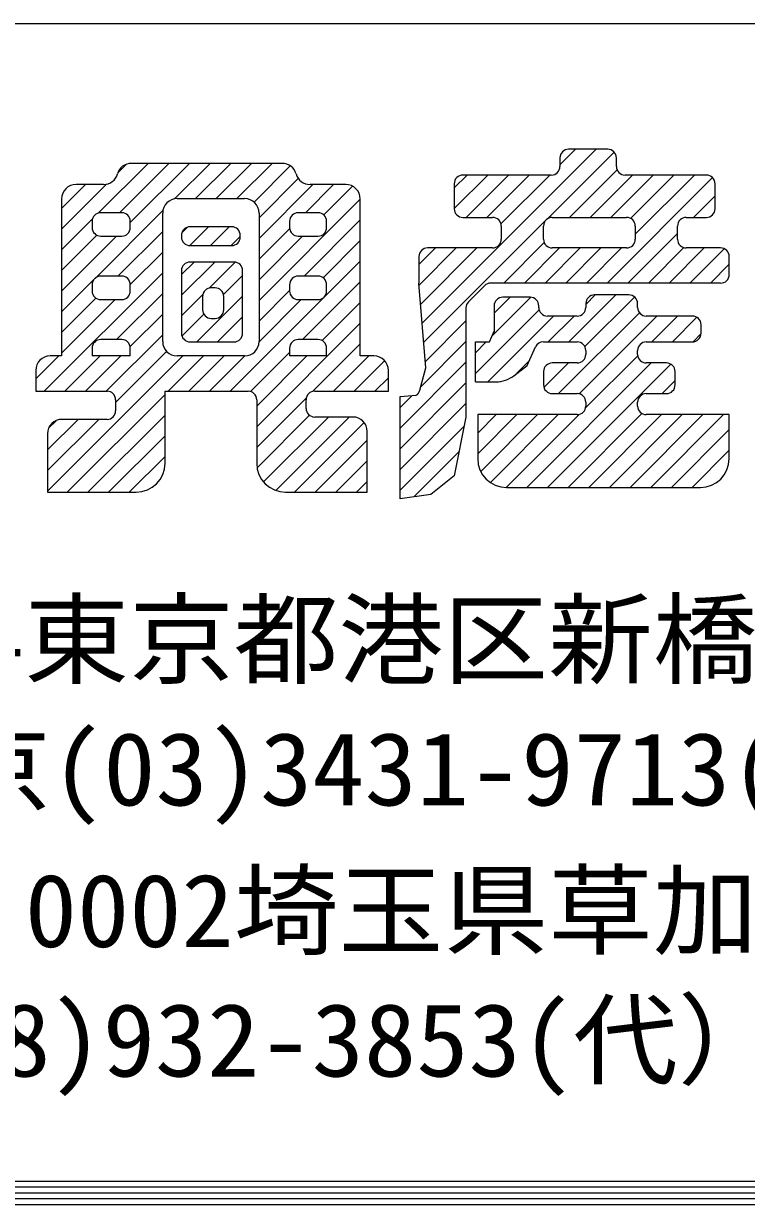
# Model space of a CAD drawing. Units: millimetres at full size; details may follow other scales. Extents: x -3501 to 3497, y -1129 to 1133.
# Drawn here: x -2836.9 to -2762.8, y -1129.2 to -1008 of the extents above; entities that cross this region are included whole.
import ezdxf
from ezdxf.enums import TextEntityAlignment as Align

# ---------------------------------------------------------------- set-up
doc = ezdxf.new("R2010")
doc.units = ezdxf.units.MM
doc.header["$LTSCALE"] = 4
doc.layers.add('0-0_0', color=7, linetype='Continuous', lineweight=18)
doc.layers.add('0-F_WAKU', color=7, linetype='Continuous', lineweight=18)
doc.styles.add('ＭＳ ゴシック', font='')
doc.styles.get('ＭＳ ゴシック').set_extended_font_data('MS Gothic')

msp = doc.modelspace()

# ---------------------------------------------------------------- linework, layer by layer
at = {"layer": '0-0_0'}
for p, q in [((-2796.028, -1038.751), (-2778.176, -1020.899)), ((-2783.22, -1028.064), (-2776.344, -1021.188)), ((-2781.897, -1022.498), (-2780.298, -1020.899)), ((-2776.995, -1020.899), (-2781.009, -1020.899)), ((-2829.276, -1027.452), (-2824.171, -1022.346)), ((-2827.26, -1023.313), (-2826.384, -1022.438)), ((-2827.112, -1027.408), (-2822.049, -1022.346)), ((-2825.987, -1028.404), (-2819.928, -1022.346)), ((-2810.396, -1022.346), (-2825.878, -1022.346)), ((-2821.446, -1025.984), (-2817.807, -1022.346)), ((-2819.301, -1025.962), (-2815.685, -1022.346)), ((-2817.18, -1025.962), (-2813.564, -1022.346)), ((-2815.059, -1025.962), (-2811.443, -1022.346)), ((-2813.294, -1026.318), (-2809.575, -1022.599)), ((-2781.897, -1021.787), (-2781.897, -1022.663)), ((-2776.107, -1022.663), (-2776.107, -1021.787)), ((-2812.776, -1027.921), (-2808.747, -1023.892)), ((-2792.753, -1024.869), (-2791.435, -1023.551)), ((-2792.753, -1026.99), (-2789.314, -1023.551)), ((-2782.785, -1023.551), (-2791.865, -1023.551)), ((-2791.531, -1027.89), (-2787.192, -1023.551)), ((-2789.41, -1027.89), (-2785.071, -1023.551)), ((-2787.959, -1028.56), (-2782.95, -1023.551)), ((-2780.925, -1027.89), (-2776.039, -1023.004)), ((-2778.804, -1027.89), (-2774.464, -1023.551)), ((-2777.068, -1034.64), (-2766.237, -1023.809)), ((-2776.682, -1027.89), (-2772.343, -1023.551)), ((-2766.863, -1023.551), (-2775.219, -1023.551)), ((-2774.662, -1027.992), (-2770.222, -1023.551)), ((-2774.177, -1029.628), (-2768.1, -1023.551)), ((-2833.04, -1029.094), (-2828.428, -1024.481)), ((-2833.04, -1026.972), (-2830.583, -1024.515)), ((-2828.73, -1024.515), (-2831.56, -1024.515)), ((-2812.776, -1030.043), (-2807.248, -1024.515)), ((-2808.02, -1027.408), (-2805.127, -1024.515)), ((-2803.882, -1024.515), (-2807.544, -1024.515)), ((-2806.134, -1027.643), (-2803.184, -1024.694)), ((-2792.753, -1024.439), (-2792.753, -1027.002)), ((-2765.975, -1027.002), (-2765.975, -1024.439)), ((-2833.04, -1025.995), (-2833.04, -1042.113)), ((-2821.187, -1025.962), (-2814.256, -1025.962)), ((-2812.776, -1036.407), (-2802.402, -1026.033)), ((-2802.402, -1042.113), (-2802.402, -1025.995)), ((-2768.197, -1027.89), (-2765.975, -1025.668)), ((-2829.61, -1034.149), (-2822.644, -1027.183)), ((-2826.875, -1027.408), (-2829.016, -1027.408)), ((-2822.667, -1040.633), (-2822.667, -1027.442)), ((-2812.776, -1027.442), (-2812.776, -1040.633)), ((-2806.732, -1027.408), (-2808.752, -1027.408)), ((-2833.04, -1031.215), (-2829.86, -1028.035)), ((-2829.904, -1028.296), (-2829.904, -1028.93)), ((-2825.987, -1028.93), (-2825.987, -1028.296)), ((-2820.69, -1029.472), (-2820.119, -1028.901)), ((-2819.877, -1030.78), (-2817.952, -1028.854)), ((-2815.594, -1028.854), (-2819.849, -1028.854)), ((-2817.759, -1030.783), (-2815.83, -1028.854)), ((-2809.64, -1028.296), (-2809.64, -1028.93)), ((-2808.164, -1033.917), (-2802.402, -1028.154)), ((-2805.844, -1028.93), (-2805.844, -1028.296)), ((-2795.865, -1040.709), (-2783.412, -1028.256)), ((-2791.865, -1027.89), (-2788.816, -1027.89)), ((-2787.928, -1028.778), (-2787.928, -1030.136)), ((-2783.586, -1030.136), (-2783.586, -1028.778)), ((-2782.698, -1027.89), (-2775.065, -1027.89)), ((-2774.177, -1028.778), (-2774.177, -1030.136)), ((-2769.835, -1030.136), (-2769.835, -1028.778)), ((-2768.947, -1027.89), (-2766.863, -1027.89)), ((-2833.04, -1033.336), (-2829.42, -1029.716)), ((-2833.04, -1035.458), (-2827.401, -1029.818)), ((-2829.016, -1029.818), (-2826.875, -1029.818)), ((-2827.256, -1033.917), (-2822.667, -1029.327)), ((-2820.737, -1029.742), (-2820.737, -1029.895)), ((-2815.637, -1030.783), (-2814.706, -1029.851)), ((-2814.706, -1029.895), (-2814.706, -1029.742)), ((-2812.776, -1032.164), (-2809.631, -1029.019)), ((-2812.776, -1034.285), (-2808.309, -1029.818)), ((-2808.752, -1029.818), (-2806.732, -1029.818)), ((-2774.946, -1034.64), (-2769.835, -1029.528)), ((-2819.849, -1030.783), (-2815.594, -1030.783)), ((-2806.213, -1034.087), (-2802.402, -1030.276)), ((-2796.372, -1032.73), (-2794.665, -1031.024)), ((-2796.355, -1034.835), (-2792.544, -1031.024)), ((-2796.192, -1036.793), (-2790.422, -1031.024)), ((-2788.816, -1031.024), (-2795.484, -1031.024)), ((-2787.674, -1034.64), (-2783.515, -1030.481)), ((-2785.553, -1034.64), (-2781.937, -1031.024)), ((-2783.432, -1034.64), (-2779.816, -1031.024)), ((-2775.065, -1031.024), (-2782.698, -1031.024)), ((-2781.31, -1034.64), (-2777.695, -1031.024)), ((-2779.189, -1034.64), (-2775.573, -1031.024)), ((-2772.825, -1034.64), (-2769.176, -1030.99)), ((-2770.704, -1034.64), (-2767.088, -1031.024)), ((-2765.416, -1031.024), (-2768.947, -1031.024)), ((-2768.583, -1034.64), (-2765.049, -1031.106)), ((-2825.99, -1034.772), (-2822.667, -1031.448)), ((-2820.737, -1033.761), (-2819.446, -1032.47)), ((-2820.737, -1035.882), (-2817.325, -1032.47)), ((-2815.352, -1032.47), (-2819.849, -1032.47)), ((-2817.882, -1035.148), (-2815.217, -1032.484)), ((-2815.734, -1045.729), (-2802.402, -1032.397)), ((-2796.372, -1031.912), (-2796.372, -1034.64)), ((-2764.528, -1033.752), (-2764.528, -1031.912)), ((-2834.826, -1045.729), (-2822.667, -1033.57)), ((-2820.737, -1033.358), (-2820.737, -1039.778)), ((-2814.464, -1039.778), (-2814.464, -1033.358)), ((-2766.461, -1034.64), (-2764.528, -1032.706)), ((-2833.04, -1037.579), (-2829.672, -1034.211)), ((-2829.904, -1034.805), (-2829.904, -1035.439)), ((-2826.875, -1033.917), (-2829.016, -1033.917)), ((-2825.987, -1035.439), (-2825.987, -1034.805)), ((-2816.42, -1035.808), (-2814.464, -1033.853)), ((-2809.64, -1034.805), (-2809.64, -1035.439)), ((-2806.732, -1033.917), (-2808.752, -1033.917)), ((-2808.309, -1040.425), (-2802.402, -1034.518)), ((-2805.844, -1035.439), (-2805.844, -1034.805)), ((-2789.636, -1034.9), (-2791.286, -1036.549)), ((-2765.416, -1034.64), (-2789.008, -1034.64)), ((-2833.04, -1039.7), (-2829.514, -1036.174)), ((-2827.401, -1040.425), (-2822.667, -1035.691)), ((-2820.737, -1038.004), (-2818.539, -1035.806)), ((-2819.157, -1040.666), (-2814.464, -1035.974)), ((-2818.566, -1036.01), (-2818.566, -1037.368)), ((-2817.282, -1035.122), (-2817.678, -1035.122)), ((-2816.394, -1037.368), (-2816.394, -1036.01)), ((-2812.776, -1038.528), (-2809.64, -1035.392)), ((-2788.874, -1040.082), (-2784.884, -1036.092)), ((-2788.652, -1037.738), (-2787, -1036.086)), ((-2784.956, -1036.086), (-2787.764, -1036.086)), ((-2780.973, -1040.666), (-2776.152, -1035.845)), ((-2779.342, -1041.156), (-2774.248, -1036.062)), ((-2779.243, -1036.815), (-2778.273, -1035.845)), ((-2774.824, -1035.845), (-2778.355, -1035.845)), ((-2833.04, -1041.822), (-2827.546, -1036.327)), ((-2829.016, -1036.327), (-2826.875, -1036.327)), ((-2812.778, -1040.651), (-2808.454, -1036.327)), ((-2808.752, -1036.327), (-2806.732, -1036.327)), ((-2806.303, -1040.54), (-2802.402, -1036.64)), ((-2790.582, -1043.911), (-2784.032, -1037.362)), ((-2788.652, -1036.974), (-2788.652, -1039.702)), ((-2784.068, -1037.127), (-2784.068, -1036.974)), ((-2779.243, -1036.733), (-2779.243, -1037.127)), ((-2773.936, -1037.127), (-2773.936, -1036.733)), ((-2826.003, -1041.148), (-2822.667, -1037.812)), ((-2820.686, -1040.074), (-2818.436, -1037.824)), ((-2817.678, -1038.256), (-2817.282, -1038.256)), ((-2817.036, -1040.666), (-2814.464, -1038.095)), ((-2795.702, -1042.667), (-2791.547, -1038.512)), ((-2789.314, -1044.764), (-2782.564, -1038.015)), ((-2780.131, -1038.015), (-2783.18, -1038.015)), ((-2783.094, -1040.666), (-2780.443, -1038.015)), ((-2782.034, -1045.97), (-2773.74, -1037.676)), ((-2779.936, -1045.994), (-2771.958, -1038.015)), ((-2768.31, -1038.015), (-2773.048, -1038.015)), ((-2772.488, -1040.666), (-2769.836, -1038.015)), ((-2770.366, -1040.666), (-2767.848, -1038.148)), ((-2813.017, -1049.376), (-2802.402, -1038.761)), ((-2768.239, -1040.66), (-2767.429, -1039.85)), ((-2767.422, -1039.778), (-2767.422, -1038.903)), ((-2826.875, -1040.425), (-2829.016, -1040.425)), ((-2828.462, -1045.729), (-2822.667, -1039.934)), ((-2819.849, -1040.666), (-2815.352, -1040.666)), ((-2806.732, -1040.425), (-2808.752, -1040.425)), ((-2807.278, -1045.758), (-2802.402, -1040.882)), ((-2796.179, -1045.266), (-2791.547, -1040.633)), ((-2790.582, -1041.79), (-2789.458, -1040.666)), ((-2783.593, -1040.666), (-2780.131, -1040.666)), ((-2773.048, -1040.666), (-2768.31, -1040.666)), ((-2835.694, -1044.475), (-2833.331, -1042.113)), ((-2834.488, -1055.997), (-2820.603, -1042.113)), ((-2833.04, -1042.113), (-2834.214, -1042.113)), ((-2832.704, -1045.729), (-2829.088, -1042.113)), ((-2830.583, -1045.729), (-2826.967, -1042.113)), ((-2829.904, -1041.313), (-2829.904, -1042.113)), ((-2825.987, -1042.113), (-2829.904, -1042.113)), ((-2827.492, -1046.88), (-2822.259, -1041.648)), ((-2825.987, -1042.113), (-2825.987, -1041.313)), ((-2822.098, -1045.729), (-2818.482, -1042.113)), ((-2814.256, -1042.113), (-2821.187, -1042.113)), ((-2819.977, -1045.729), (-2816.361, -1042.113)), ((-2817.855, -1045.729), (-2814.238, -1042.111)), ((-2813.654, -1045.77), (-2809.64, -1041.756)), ((-2813.017, -1047.254), (-2807.875, -1042.113)), ((-2809.64, -1041.313), (-2809.64, -1042.113)), ((-2805.844, -1042.113), (-2809.64, -1042.113)), ((-2805.844, -1042.113), (-2805.844, -1041.313)), ((-2805.127, -1045.729), (-2801.512, -1042.113)), ((-2800.988, -1042.113), (-2802.402, -1042.113)), ((-2785.274, -1043.077), (-2784.399, -1041.182)), ((-2779.268, -1047.446), (-2773.921, -1042.1)), ((-2779.243, -1041.554), (-2779.243, -1041.948)), ((-2773.936, -1041.948), (-2773.936, -1041.554)), ((-2803.006, -1045.729), (-2799.888, -1042.611)), ((-2798.301, -1049.509), (-2791.547, -1042.754)), ((-2786.644, -1044.142), (-2785.274, -1043.077)), ((-2786.31, -1043.882), (-2785.076, -1042.648)), ((-2785.312, -1055.612), (-2772.536, -1042.836)), ((-2783.539, -1045.353), (-2781.022, -1042.836)), ((-2783.191, -1055.612), (-2770.532, -1042.953)), ((-2780.131, -1042.836), (-2782.698, -1042.836)), ((-2770.964, -1042.836), (-2773.048, -1042.836)), ((-2835.694, -1043.593), (-2835.694, -1045.729)), ((-2800.885, -1045.729), (-2799.508, -1044.352)), ((-2799.508, -1045.729), (-2799.508, -1043.593)), ((-2783.586, -1043.724), (-2783.586, -1045.082)), ((-2771.427, -1045.97), (-2770.076, -1044.619)), ((-2770.076, -1045.082), (-2770.076, -1043.724)), ((-2835.694, -1045.729), (-2828.38, -1045.729)), ((-2822.426, -1053.134), (-2822.426, -1045.729)), ((-2822.426, -1045.729), (-2813.905, -1045.729)), ((-2807.063, -1045.729), (-2799.508, -1045.729)), ((-2798.301, -1051.631), (-2791.547, -1044.876)), ((-2790.582, -1044.764), (-2788.46, -1044.764)), ((-2832.464, -1056.094), (-2822.426, -1046.056)), ((-2827.492, -1046.617), (-2827.492, -1047.734)), ((-2813.017, -1051.497), (-2807.921, -1046.401)), ((-2813.017, -1046.617), (-2813.017, -1053.134)), ((-2807.951, -1047.492), (-2807.951, -1046.617)), ((-2798.301, -1047.388), (-2797.103, -1046.19)), ((-2798.301, -1053.752), (-2791.547, -1046.997)), ((-2782.698, -1045.97), (-2780.131, -1045.97)), ((-2779.243, -1046.858), (-2779.243, -1047.251)), ((-2773.936, -1047.251), (-2773.936, -1046.858)), ((-2773.048, -1045.97), (-2770.964, -1045.97)), ((-2830.342, -1056.094), (-2822.426, -1048.178)), ((-2812.978, -1053.58), (-2807.596, -1048.198)), ((-2812.32, -1055.042), (-2805.658, -1048.38)), ((-2811.071, -1055.915), (-2803.536, -1048.38)), ((-2803.159, -1048.38), (-2807.063, -1048.38)), ((-2790.34, -1048.139), (-2790.34, -1052.652)), ((-2780.131, -1048.139), (-2790.34, -1048.139)), ((-2790.34, -1050.034), (-2788.446, -1048.139)), ((-2790.34, -1052.155), (-2786.325, -1048.139)), ((-2790.024, -1053.96), (-2784.204, -1048.139)), ((-2789.036, -1055.093), (-2782.082, -1048.139)), ((-2787.43, -1055.608), (-2779.936, -1048.115)), ((-2781.07, -1055.612), (-2773.482, -1048.025)), ((-2778.948, -1055.612), (-2771.476, -1048.139)), ((-2776.827, -1055.612), (-2769.354, -1048.139)), ((-2774.706, -1055.612), (-2767.233, -1048.139)), ((-2764.528, -1048.139), (-2773.048, -1048.139)), ((-2772.584, -1055.612), (-2765.112, -1048.139)), ((-2764.528, -1052.652), (-2764.528, -1048.139)), ((-2834.488, -1051.754), (-2831.355, -1048.622)), ((-2834.488, -1053.876), (-2829.233, -1048.622)), ((-2834.353, -1049.499), (-2833.61, -1048.756)), ((-2828.38, -1048.622), (-2833.008, -1048.622)), ((-2809.129, -1056.094), (-2801.992, -1048.957)), ((-2798.301, -1055.873), (-2791.731, -1049.303)), ((-2834.488, -1050.102), (-2834.488, -1056.094)), ((-2828.221, -1056.094), (-2822.426, -1050.299)), ((-2807.008, -1056.094), (-2801.679, -1050.765)), ((-2801.679, -1056.094), (-2801.679, -1049.86)), ((-2770.463, -1055.612), (-2764.528, -1049.677)), ((-2796.888, -1056.582), (-2792.262, -1051.955)), ((-2768.342, -1055.612), (-2764.528, -1051.798)), ((-2826.1, -1056.094), (-2822.426, -1052.42)), ((-2804.886, -1056.094), (-2801.679, -1052.887)), ((-2802.765, -1056.094), (-2801.679, -1055.008)), ((-2787.38, -1055.612), (-2767.488, -1055.612)), ((-2834.488, -1056.094), (-2825.386, -1056.094)), ((-2810.057, -1056.094), (-2801.679, -1056.094))]:
    msp.add_line(p, q, dxfattribs=at)
for points in [[(-2796.28, -1045.634), (-2795.648, -1043.318), (-2796.372, -1034.64)], [(-2791.547, -1037.177), (-2791.547, -1048.38), (-2792.753, -1054.407), (-2795.165, -1056.336), (-2798.301, -1056.783)], [(-2790.582, -1044.764), (-2790.582, -1040.666), (-2789.134, -1040.666), (-2788.652, -1039.582)], [(-2798.301, -1056.783), (-2798.301, -1046.287), (-2796.666, -1046.154)]]:
    msp.add_lwpolyline(points, dxfattribs=at)
for centre, radius, start, end in [((-2781.009, -1021.787), 0.888, 90, 180), ((-2776.995, -1021.787), 0.888, 0, 90), ((-2825.878, -1023.826), 1.48, 90, 164.512), ((-2810.396, -1023.826), 1.48, 15.488, 90), ((-2782.785, -1022.663), 0.888, 270, 0), ((-2775.219, -1022.663), 0.888, 180, 270), ((-2828.73, -1023.035), 1.48, 270, 344.512), ((-2807.544, -1023.035), 1.48, 195.488, 270), ((-2791.865, -1024.439), 0.888, 90, 180), ((-2766.863, -1024.439), 0.888, 0, 90), ((-2831.56, -1025.995), 1.48, 90, 180), ((-2803.882, -1025.995), 1.48, 0, 90), ((-2821.187, -1027.442), 1.48, 90, 180), ((-2814.256, -1027.442), 1.48, 0, 90), ((-2829.016, -1028.296), 0.888, 90, 180), ((-2826.875, -1028.296), 0.888, 0, 90), ((-2808.752, -1028.296), 0.888, 90, 180), ((-2806.732, -1028.296), 0.888, 0, 90), ((-2791.865, -1027.002), 0.888, 180, 270), ((-2766.863, -1027.002), 0.888, 270, 0), ((-2829.016, -1028.93), 0.888, 180, 270), ((-2826.875, -1028.93), 0.888, 270, 0), ((-2819.849, -1029.742), 0.888, 90, 180), ((-2815.594, -1029.742), 0.888, 0, 90), ((-2808.752, -1028.93), 0.888, 180, 270), ((-2806.732, -1028.93), 0.888, 270, 0), ((-2788.816, -1028.778), 0.888, 0, 90), ((-2782.698, -1028.778), 0.888, 90, 180), ((-2775.065, -1028.778), 0.888, 0, 90), ((-2768.947, -1028.778), 0.888, 90, 180), ((-2819.849, -1029.895), 0.888, 180, 270), ((-2815.594, -1029.895), 0.888, 270, 0), ((-2788.816, -1030.136), 0.888, 270, 0), ((-2782.698, -1030.136), 0.888, 180, 270), ((-2775.065, -1030.136), 0.888, 270, 0), ((-2768.947, -1030.136), 0.888, 180, 270), ((-2795.484, -1031.912), 0.888, 90, 180), ((-2765.416, -1031.912), 0.888, 0, 90), ((-2819.849, -1033.358), 0.888, 90, 180), ((-2815.352, -1033.358), 0.888, 0, 90), ((-2765.416, -1033.752), 0.888, 270, 0), ((-2829.016, -1034.805), 0.888, 90, 180), ((-2826.875, -1034.805), 0.888, 0, 90), ((-2808.752, -1034.805), 0.888, 90, 180), ((-2806.732, -1034.805), 0.888, 0, 90), ((-2789.008, -1035.528), 0.888, 90, 134.9788), ((-2829.016, -1035.439), 0.888, 180, 270), ((-2826.875, -1035.439), 0.888, 270, 0), ((-2817.678, -1036.01), 0.888, 90, 180), ((-2817.282, -1036.01), 0.888, 0, 90), ((-2808.752, -1035.439), 0.888, 180, 270), ((-2806.732, -1035.439), 0.888, 270, 0), ((-2787.764, -1036.974), 0.888, 90, 180), ((-2784.956, -1036.974), 0.888, 0, 90), ((-2778.355, -1036.733), 0.888, 90, 180), ((-2774.824, -1036.733), 0.888, 0, 90), ((-2817.678, -1037.368), 0.888, 180, 270), ((-2817.282, -1037.368), 0.888, 270, 0), ((-2790.659, -1037.177), 0.888, 134.9788, 180), ((-2783.18, -1037.127), 0.888, 180, 270), ((-2780.131, -1037.127), 0.888, 270, 0), ((-2773.048, -1037.127), 0.888, 180, 270), ((-2768.31, -1038.903), 0.888, 0, 90), ((-2819.849, -1039.778), 0.888, 180, 270), ((-2815.352, -1039.778), 0.888, 270, 0), ((-2768.31, -1039.778), 0.888, 270, 0), ((-2829.016, -1041.313), 0.888, 90, 180), ((-2826.875, -1041.313), 0.888, 0, 90), ((-2821.187, -1040.633), 1.48, 180, 270), ((-2814.256, -1040.633), 1.48, 270, 0), ((-2808.752, -1041.313), 0.888, 90, 180), ((-2806.732, -1041.313), 0.888, 0, 90), ((-2783.593, -1041.554), 0.888, 90, 155.209), ((-2780.131, -1041.554), 0.888, 0, 90), ((-2773.048, -1041.554), 0.888, 90, 180), ((-2834.214, -1043.593), 1.48, 90, 180), ((-2800.988, -1043.593), 1.48, 0, 90), ((-2780.131, -1041.948), 0.888, 270, 0), ((-2773.048, -1041.948), 0.888, 180, 270), ((-2782.698, -1043.724), 0.888, 90, 180), ((-2770.964, -1043.724), 0.888, 0, 90), ((-2788.46, -1041.804), 2.96, 270, 307.854), ((-2828.38, -1046.617), 0.888, 0, 90), ((-2813.905, -1046.617), 0.888, 0, 90), ((-2807.063, -1046.617), 0.888, 90, 180), ((-2797.137, -1045.401), 0.888, 301.98631, 344.73412), ((-2782.698, -1045.082), 0.888, 180, 270), ((-2770.964, -1045.082), 0.888, 270, 0), ((-2780.131, -1046.858), 0.888, 0, 90), ((-2773.048, -1046.858), 0.888, 90, 180), ((-2828.38, -1047.734), 0.888, 270, 0), ((-2807.063, -1047.492), 0.888, 180, 270), ((-2803.159, -1049.86), 1.48, 0, 90), ((-2780.131, -1047.251), 0.888, 270, 0), ((-2773.048, -1047.251), 0.888, 180, 270), ((-2833.008, -1050.102), 1.48, 90, 180), ((-2825.386, -1053.134), 2.96, 270, 0), ((-2810.057, -1053.134), 2.96, 180, 270), ((-2787.38, -1052.652), 2.96, 180, 270), ((-2767.488, -1052.652), 2.96, 270, 0)]:
    msp.add_arc(centre, radius, start, end, dxfattribs=at)
at = {"layer": '0-F_WAKU'}
for p, q in [((-3499.804, -1008), (-299.804, -1008)), ((-3498.604, -1126.8), (-301.004, -1126.8)), ((-3499.804, -1128), (-299.804, -1128)), ((-3499.204, -1127.4), (-300.404, -1127.4)), ((-3501.004, -1129.2), (-298.604, -1129.2)), ((-3500.404, -1128.6), (-299.204, -1128.6))]:
    msp.add_line(p, q, dxfattribs=at)

# ---------------------------------------------------------------- texts
at = {"layer": '0-0_0', "style": 'ＭＳ ゴシック', "width": 1.05}
for s, p in [('本社〒105-0004東京都港区新橋5-8-11新橋エンタービル3Ｆ', (-2912.024, -1077.212)), ('TEL.東京(03)3431-9713(代）  FAX.(03)3431-9708', (-2877.078, -1090.502)), ('関東支店〒340-0002埼玉県草加市青柳6-16-1', (-2912.024, -1105.036)), ('TEL.(048)932-3853(代）  FAX.(048)931-8164', (-2877.078, -1118.326))]:
    msp.add_text(s, height=7.507, dxfattribs=at).set_placement(p, align=Align.BOTTOM_LEFT)

doc.saveas('drawing.dxf')
